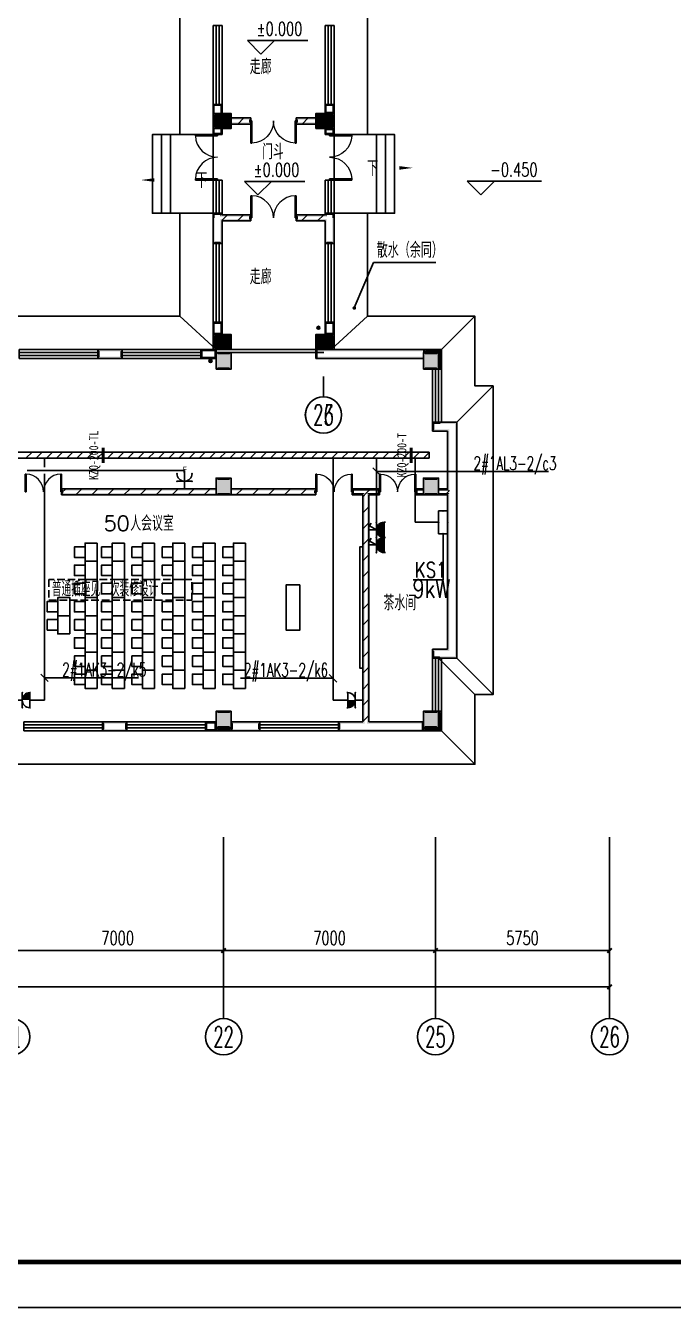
# Model space of a CAD drawing. Extents: x 101023 to 279373, y -114511 to 293844.
# Drawn here: x 220990 to 242388, y 167694 to 210038 of the extents above; entities that cross this region are included whole.
import ezdxf
from ezdxf.enums import TextEntityAlignment as Align

# ---------------------------------------------------------------- set-up
doc = ezdxf.new("R2010")
doc.units = 0
doc.header["$LTSCALE"] = 1000
doc.header["$MEASUREMENT"] = 0
doc.linetypes.add('DASH', pattern=[0.35, 0.25, -0.1])
for name, color, linetype in [('A-FLOR-STRS', 51, 'Continuous'), ('A-WALL-PATT', 252, 'Continuous'), ('AXIS', 3, 'Continuous'), ('AXIS_TEXT', 7, 'Continuous'), ('BTTK', 7, 'Continuous'), ('BZ', 7, 'Continuous'), ('CABLETRAY', 3, 'Continuous'), ('COLUMN', 2, 'Continuous'), ('DIM-照明', 3, 'Continuous'), ('DIM_ELEV', 3, 'Continuous'), ('DIM_LEAD', 3, 'Continuous'), ('DIM_SYMB', 3, 'Continuous'), ('DOTLN', 2, 'DASH'), ('EQUIP-插座', 3, 'Continuous'), ('EQUIP-照明', 3, 'Continuous'), ('EQUIP-箱柜', 3, 'Continuous'), ('PUB_HATCH', 8, 'Continuous'), ('PUB_TEXT', 7, 'Continuous'), ('PUB_TITLE', 7, 'Continuous'), ('PUB_WALL', 2, 'Continuous'), ('STAIR', 2, 'Continuous'), ('TEL_HATCH', 8, 'Continuous'), ('WALL', 2, 'Continuous'), ('WINDOW', 2, 'Continuous'), ('WIRE-照明', 6, 'Continuous'), ('家具', 8, 'Continuous'), ('抗震支吊架', 2, 'Continuous'), ('排水', 153, 'Continuous'), ('看线', 30, 'Continuous')]:
    doc.layers.add(name, color=color, linetype=linetype)
doc.layers.add('D-计算', color=232, linetype='Continuous', plot=False)
doc.styles.add('_TCH_AXIS', font='COMPLEX', dxfattribs={"bigfont": 'GBCBIG'})
doc.styles.add('_TCH_DIM', font='simplex.shx', dxfattribs={"bigfont": 'gbcbig.shx'})
doc.styles.add('_TCH_DIM_T3', font='SIMPLEX', dxfattribs={"width": 0.705882, "bigfont": 'GBCBIG'})
doc.styles.add('_TEL_ATTDEF', font='gbenor', dxfattribs={"bigfont": 'gbcbig'})
doc.styles.add('_TEL_DIM', font='simplex.shx', dxfattribs={"width": 0.8, "height": 3.5, "bigfont": 'gbcbig.shx'})
doc.styles.add('COMPLEX', font='COMPLEX')
doc.styles.add('HZ(TK)', font='geniso.shx', dxfattribs={"width": 0.9, "bigfont": 'hztxt.shx'})
doc.styles.add('kzcad', font='', dxfattribs={"width": 0.8})
doc.styles.get("Standard").update_dxf_attribs({"font": 'simplex.shx', "width": 0.8, "bigfont": 'gbcbig.shx'})
doc.styles.get('kzcad').set_extended_font_data('SimSun')
doc.dimstyles.new('_TCH_ARCH&&150', dxfattribs={"dimtxt": 446.25, "dimasz": 150, "dimexe": 375, "dimexo": 450, "dimgap": 189.375, "dimtad": 1, "dimdec": 0, "dimzin": 0, "dimdsep": 46, "dimtxsty": '_TCH_DIM_T3', "dimblk": 'ARCHTICK', "dimcen": 0.09, "dimclrt": 7, "dimazin": 2, "dimtfac": 1, "dimtdec": 0, "dimtix": 1, "dimtmove": 2, "dimatfit": 3, "dimfxl": 1, "dimtolj": 1, "dimtzin": 0, "dimarcsym": 0})
pattern_1 = [(45, (-908016.57, -754752.9), (-265.16515, 265.16515), [])]

# ---------------------------------------------------------------- blocks, each defined once
blk = doc.blocks.new('vhtemplate_2020年新竖式图框_A0')
at = {"layer": 'PUB_TITLE', "color": 7}
blk.add_lwpolyline([(0, 0), (1189, 0), (1189, 841), (0, 841)], close=True, dxfattribs=at)
at = {"layer": 'PUB_TITLE', "const_width": 1}
blk.add_lwpolyline([(25, 10), (1179, 10), (1179, 831), (25, 831)], close=True, dxfattribs=at)
at = {"layer": 'BTTK', "color": 4, "style": 'HZ(TK)', "width": 0.9}
for tag, p in [('合作单位', (1144, 743.5)), ('建设单位', (1144, 209.5)), ('工程名称', (1144, 176.5)), ('子项名称', (1154, 160)), ('图纸名称', (1144, 141))]:
    blk.add_attdef(tag, text='', height=3.5, dxfattribs=at).set_placement(p, align=Align.MIDDLE_CENTER)
for tag, p in [('注册证书号', (1156.5, 309.01)), ('注册印章号', (1156.5, 301.01)), ('设计号', (1154, 193)), ('图别', (1137.75, 34)), ('图号', (1170.25, 34)), ('版本号', (1137.75, 26)), ('日期', (1170.25, 26))]:
    blk.add_attdef(tag, text='', height=3.5, dxfattribs=at).set_placement(p, align=Align.MIDDLE)
blk = doc.blocks.new('$equip$00002810')
for p, q in [((0.5, 0.5), (-0.5, 0.5)), ((0, 0.5), (0, 0))]:
    blk.add_line(p, q)
blk.add_arc((0, 1), 0.5, 180, 0)
for p in [(-0.5, 1), (0.5, 1), (-0.5, 0.5), (0, 0), (0.5, 0.5)]:
    blk.add_point(p)
at = {"color": 7, "style": '_TEL_DIM'}
blk.add_attdef('$TEXT$', text='', height=0.4, dxfattribs=at).set_placement((0.023, 1.257), align=Align.MIDDLE_CENTER)
at = {"color": 7, "style": '_TEL_DIM', "flags": 1}
for tag in ['A', 'REMARK']:
    blk.add_attdef(tag, text='', height=0.000025, dxfattribs=at).set_placement((0, 0), align=Align.MIDDLE_CENTER)
blk = doc.blocks.new('$equip$00001239')
for p, q in [((-0.5, 1.05), (-0.5, 1)), ((0.5, 1), (-0.5, 1)), ((0.5, 1.05), (0.5, 1)), ((0.5, 0.5), (-0.5, 0.5)), ((0, 0.5), (0, 0))]:
    blk.add_line(p, q)
blk.add_arc((0, 1), 0.5, 180, 0)
for points in [[(0, 0.75), (-0.433, 0.75), (0, 1), (-0.5, 1)], [(0, 0.567), (-0.25, 0.567), (0, 0.75), (-0.433, 0.75)], [(0, 0.5), (0, 0.5), (0, 0.567), (-0.25, 0.567)]]:
    blk.add_solid(points)
at = {"layer": 'EQUIP-照明'}
for p in [(0, 1), (-0.5, 0.5), (0, 0), (0.5, 0.5)]:
    blk.add_point(p, dxfattribs=at)
at = {"layer": 'EQUIP-照明', "flags": 9}
blk.add_attdef('A', (0, 0), '', height=0.00002, dxfattribs=at)
blk = doc.blocks.new('$equip$00001241')
for p, q in [((-0.5, 1), (-0.5, 1.1)), ((-0.5, 1), (0.5, 1)), ((0.5, 1), (0.5, 1.1)), ((-0.5, 0.5), (0.5, 0.5)), ((-0.255, 0.037), (-0.441, 0.158)), ((0, 0.5), (-0.255, 0.037)), ((0, 0.5), (0, 0))]:
    blk.add_line(p, q)
blk.add_arc((0, 0.999), 0.5, 180, 0)
for points in [[(0.433, 0.75), (-0.433, 0.75), (0.5, 1), (-0.5, 1)], [(0.25, 0.567), (-0.25, 0.567), (0.433, 0.75), (-0.433, 0.75)], [(0, 0.5), (0, 0.5), (0.25, 0.567), (-0.25, 0.567)]]:
    blk.add_solid(points)
at = {"layer": 'EQUIP-照明'}
for p in [(0, 1), (-0.5, 0.5), (0, 0), (0.5, 0.5)]:
    blk.add_point(p, dxfattribs=at)
at = {"layer": 'EQUIP-照明', "flags": 9}
blk.add_attdef('A', (0, 0), '', height=0.00002, dxfattribs=at)
blk = doc.blocks.new('$equip$00002928')
for p, q in [((-0.75, 0.6), (-0.75, 0)), ((0.75, 0.6), (-0.75, 0.6)), ((0.75, 0), (0.75, 0.6)), ((-0.75, 0), (0.75, 0))]:
    blk.add_line(p, q)
at = {"const_width": 0.04}
blk.add_lwpolyline([(-0.75, 0.6), (-0.75, 0), (0.75, 0), (0.75, 0.6), (-0.75, 0.6), (-0.75, 0)], dxfattribs=at)
for p in [(-0.75, 0.3), (0, 0.6), (0.75, 0.3), (0, 0)]:
    blk.add_point(p)
at = {"color": 7, "style": '_TEL_DIM', "flags": 1}
for tag in ['A', 'REMARK']:
    blk.add_attdef(tag, text='', height=0.00002, dxfattribs=at).set_placement((0, 0), align=Align.MIDDLE_CENTER)
blk = doc.blocks.new('ng')
at = {"layer": '排水'}
for p, q in [((345991, 781358), (346091, 781358)), ((346041, 781408), (346041, 781308))]:
    blk.add_line(p, q, dxfattribs=at)
blk.add_circle((346041, 781358), 50, dxfattribs=at)
blk = doc.blocks.new('雨水管')
at = {"layer": '排水'}
blk.add_blockref('ng', (682384, -122908), dxfattribs=at)
blk = doc.blocks.new('_AXISO')
blk.add_circle((0, 0), 0.5)
at = {"layer": 'AXIS_TEXT', "style": 'COMPLEX', "width": 1.041667}
blk.add_attdef('A', text='', height=0.56, dxfattribs=at).set_placement((-0.25, -0.28), (0.25, -0.28), align=Align.FIT)
blk = doc.blocks.new('_ArchTick')
at = {"color": 0, "linetype": 'ByBlock', "const_width": 0.4}
blk.add_lwpolyline([(-0.5, -0.5), (0.5, 0.5)], dxfattribs=at)
blk = doc.blocks.new('*D128')
at = {"layer": 'AXIS', "color": 0, "lineweight": -2, "transparency": 16777216}
for p, q in [((926858, 771137), (926858, 766262)), ((1041608, 771137), (1041608, 766262)), ((926858, 766637), (1041608, 766637))]:
    blk.add_line(p, q, dxfattribs=at)
at = {"layer": 'Defpoints', "color": 0, "transparency": 16777216}
for p in [(926858, 771587), (1041608, 771587), (1041608, 766637)]:
    blk.add_point(p, dxfattribs=at)
at = {"layer": 'AXIS', "color": 0, "lineweight": -2, "transparency": 16777216, "xscale": 150, "yscale": 150, "zscale": 150, "rotation": 180}
blk.add_blockref('_ArchTick', (926858, 766637), dxfattribs=at)
at = {"layer": 'AXIS', "color": 0, "lineweight": -2, "transparency": 16777216, "xscale": 150, "yscale": 150, "zscale": 150}
blk.add_blockref('_ArchTick', (1041608, 766637), dxfattribs=at)
at = {"layer": 'AXIS', "color": 7, "transparency": 16777216, "insert": (984233, 767049), "char_height": 446.2, "attachment_point": 5, "style": '_TCH_DIM_T3'}
blk.add_mtext('\\A1;114750', dxfattribs=at)
blk = doc.blocks.new('*D146')
at = {"layer": 'AXIS', "color": 0, "lineweight": -2, "transparency": 16777216}
for p, q in [((1021858, 771137), (1021858, 767462)), ((1028858, 771137), (1028858, 767462)), ((1021858, 767837), (1028858, 767837))]:
    blk.add_line(p, q, dxfattribs=at)
at = {"layer": 'Defpoints', "color": 0, "transparency": 16777216}
for p in [(1021858, 771587), (1028858, 771587), (1028858, 767837)]:
    blk.add_point(p, dxfattribs=at)
at = {"layer": 'AXIS', "color": 0, "lineweight": -2, "transparency": 16777216, "xscale": 150, "yscale": 150, "zscale": 150, "rotation": 180}
blk.add_blockref('_ArchTick', (1021858, 767837), dxfattribs=at)
at = {"layer": 'AXIS', "color": 0, "lineweight": -2, "transparency": 16777216, "xscale": 150, "yscale": 150, "zscale": 150}
blk.add_blockref('_ArchTick', (1028858, 767837), dxfattribs=at)
at = {"layer": 'AXIS', "color": 7, "transparency": 16777216, "insert": (1025358, 768249), "char_height": 446.2, "attachment_point": 5, "style": '_TCH_DIM_T3'}
blk.add_mtext('\\A1;7000', dxfattribs=at)
blk = doc.blocks.new('*D147')
at = {"layer": 'AXIS', "color": 0, "lineweight": -2, "transparency": 16777216}
for p, q in [((1028858, 771137), (1028858, 767462)), ((1035858, 771137), (1035858, 767462)), ((1028858, 767837), (1035858, 767837))]:
    blk.add_line(p, q, dxfattribs=at)
at = {"layer": 'Defpoints', "color": 0, "transparency": 16777216}
for p in [(1028858, 771587), (1035858, 771587), (1035858, 767837)]:
    blk.add_point(p, dxfattribs=at)
at = {"layer": 'AXIS', "color": 0, "lineweight": -2, "transparency": 16777216, "xscale": 150, "yscale": 150, "zscale": 150, "rotation": 180}
blk.add_blockref('_ArchTick', (1028858, 767837), dxfattribs=at)
at = {"layer": 'AXIS', "color": 0, "lineweight": -2, "transparency": 16777216, "xscale": 150, "yscale": 150, "zscale": 150}
blk.add_blockref('_ArchTick', (1035858, 767837), dxfattribs=at)
at = {"layer": 'AXIS', "color": 7, "transparency": 16777216, "insert": (1032358, 768249), "char_height": 446.2, "attachment_point": 5, "style": '_TCH_DIM_T3'}
blk.add_mtext('\\A1;7000', dxfattribs=at)
blk = doc.blocks.new('*D148')
at = {"layer": 'AXIS', "color": 0, "lineweight": -2, "transparency": 16777216}
for p, q in [((1035858, 771137), (1035858, 767462)), ((1041608, 771137), (1041608, 767462)), ((1035858, 767837), (1041608, 767837))]:
    blk.add_line(p, q, dxfattribs=at)
at = {"layer": 'Defpoints', "color": 0, "transparency": 16777216}
for p in [(1035858, 771587), (1041608, 771587), (1041608, 767837)]:
    blk.add_point(p, dxfattribs=at)
at = {"layer": 'AXIS', "color": 0, "lineweight": -2, "transparency": 16777216, "xscale": 150, "yscale": 150, "zscale": 150, "rotation": 180}
blk.add_blockref('_ArchTick', (1035858, 767837), dxfattribs=at)
at = {"layer": 'AXIS', "color": 0, "lineweight": -2, "transparency": 16777216, "xscale": 150, "yscale": 150, "zscale": 150}
blk.add_blockref('_ArchTick', (1041608, 767837), dxfattribs=at)
at = {"layer": 'AXIS', "color": 7, "transparency": 16777216, "insert": (1038733, 768249), "char_height": 446.2, "attachment_point": 5, "style": '_TCH_DIM_T3'}
blk.add_mtext('\\A1;5750', dxfattribs=at)
blk = doc.blocks.new('123')
at = {"layer": '家具'}
for points in [[(574240, 809868), (574240, 809518), (573890, 809518), (573890, 809868)], [(574640, 809993), (574640, 809393), (574240, 809393), (574240, 809993)], [(575140, 809868), (575140, 809518), (574790, 809518), (574790, 809868)], [(575540, 809993), (575540, 809393), (575140, 809393), (575140, 809993)], [(576140, 809868), (576140, 809518), (575790, 809518), (575790, 809868)], [(576540, 809993), (576540, 809393), (576140, 809393), (576140, 809993)], [(577140, 809868), (577140, 809518), (576790, 809518), (576790, 809868)], [(577540, 809993), (577540, 809393), (577140, 809393), (577140, 809993)], [(578140, 809868), (578140, 809518), (577790, 809518), (577790, 809868)], [(578540, 809993), (578540, 809393), (578140, 809393), (578140, 809993)], [(579140, 809868), (579140, 809518), (578790, 809518), (578790, 809868)], [(579540, 809993), (579540, 809393), (579140, 809393), (579140, 809993)], [(583418, 805865), (583418, 809865), (583318, 809865), (583318, 805865)], [(574240, 809268), (574240, 808918), (573890, 808918), (573890, 809268)], [(574640, 809393), (574640, 808793), (574240, 808793), (574240, 809393)], [(575140, 809268), (575140, 808918), (574790, 808918), (574790, 809268)], [(575540, 809393), (575540, 808793), (575140, 808793), (575140, 809393)], [(576140, 809268), (576140, 808918), (575790, 808918), (575790, 809268)], [(576540, 809393), (576540, 808793), (576140, 808793), (576140, 809393)], [(577140, 809268), (577140, 808918), (576790, 808918), (576790, 809268)], [(577540, 809393), (577540, 808793), (577140, 808793), (577140, 809393)], [(578140, 809268), (578140, 808918), (577790, 808918), (577790, 809268)], [(578540, 809393), (578540, 808793), (578140, 808793), (578140, 809393)], [(579140, 809268), (579140, 808918), (578790, 808918), (578790, 809268)], [(579540, 809393), (579540, 808793), (579140, 808793), (579140, 809393)], [(574640, 808193), (574640, 808793), (574240, 808793), (574240, 808193)], [(575540, 808193), (575540, 808793), (575140, 808793), (575140, 808193)], [(576540, 808193), (576540, 808793), (576140, 808793), (576140, 808193)], [(577540, 808193), (577540, 808793), (577140, 808793), (577140, 808193)], [(578540, 808193), (578540, 808793), (578140, 808793), (578140, 808193)], [(579540, 808193), (579540, 808793), (579140, 808793), (579140, 808193)], [(574240, 808318), (574240, 808668), (573890, 808668), (573890, 808318)], [(575140, 808318), (575140, 808668), (574790, 808668), (574790, 808318)], [(576140, 808318), (576140, 808668), (575790, 808668), (575790, 808318)], [(577140, 808318), (577140, 808668), (576790, 808668), (576790, 808318)], [(578140, 808318), (578140, 808668), (577790, 808668), (577790, 808318)], [(579140, 808318), (579140, 808668), (578790, 808668), (578790, 808318)], [(581335, 808615), (580885, 808615), (580885, 807115), (581335, 807115)], [(573340, 807718), (573340, 808068), (572990, 808068), (572990, 807718)], [(573740, 807593), (573740, 808193), (573340, 808193), (573340, 807593)], [(574240, 807718), (574240, 808068), (573890, 808068), (573890, 807718)], [(574640, 807593), (574640, 808193), (574240, 808193), (574240, 807593)], [(575140, 807718), (575140, 808068), (574790, 808068), (574790, 807718)], [(575540, 807593), (575540, 808193), (575140, 808193), (575140, 807593)], [(576140, 807718), (576140, 808068), (575790, 808068), (575790, 807718)], [(576540, 807593), (576540, 808193), (576140, 808193), (576140, 807593)], [(577140, 807718), (577140, 808068), (576790, 808068), (576790, 807718)], [(577540, 807593), (577540, 808193), (577140, 808193), (577140, 807593)], [(578140, 807718), (578140, 808068), (577790, 808068), (577790, 807718)], [(578540, 807593), (578540, 808193), (578140, 808193), (578140, 807593)], [(579140, 807718), (579140, 808068), (578790, 808068), (578790, 807718)], [(579540, 807593), (579540, 808193), (579140, 808193), (579140, 807593)], [(573740, 806993), (573740, 807593), (573340, 807593), (573340, 806993)], [(574640, 806993), (574640, 807593), (574240, 807593), (574240, 806993)], [(575540, 806993), (575540, 807593), (575140, 807593), (575140, 806993)], [(576540, 806993), (576540, 807593), (576140, 807593), (576140, 806993)], [(577540, 806993), (577540, 807593), (577140, 807593), (577140, 806993)], [(578540, 806993), (578540, 807593), (578140, 807593), (578140, 806993)], [(579540, 806993), (579540, 807593), (579140, 807593), (579140, 806993)], [(573340, 807118), (573340, 807468), (572990, 807468), (572990, 807118)], [(574240, 807118), (574240, 807468), (573890, 807468), (573890, 807118)], [(575140, 807118), (575140, 807468), (574790, 807468), (574790, 807118)], [(576140, 807118), (576140, 807468), (575790, 807468), (575790, 807118)], [(577140, 807118), (577140, 807468), (576790, 807468), (576790, 807118)], [(578140, 807118), (578140, 807468), (577790, 807468), (577790, 807118)], [(579140, 807118), (579140, 807468), (578790, 807468), (578790, 807118)], [(574240, 806518), (574240, 806868), (573890, 806868), (573890, 806518)], [(574640, 806393), (574640, 806993), (574240, 806993), (574240, 806393)], [(575140, 806518), (575140, 806868), (574790, 806868), (574790, 806518)], [(575540, 806393), (575540, 806993), (575140, 806993), (575140, 806393)], [(576140, 806518), (576140, 806868), (575790, 806868), (575790, 806518)], [(576540, 806393), (576540, 806993), (576140, 806993), (576140, 806393)], [(577140, 806518), (577140, 806868), (576790, 806868), (576790, 806518)], [(577540, 806393), (577540, 806993), (577140, 806993), (577140, 806393)], [(578140, 806518), (578140, 806868), (577790, 806868), (577790, 806518)], [(578540, 806393), (578540, 806993), (578140, 806993), (578140, 806393)], [(579140, 806518), (579140, 806868), (578790, 806868), (578790, 806518)], [(579540, 806393), (579540, 806993), (579140, 806993), (579140, 806393)], [(574240, 805918), (574240, 806268), (573890, 806268), (573890, 805918)], [(574640, 805793), (574640, 806393), (574240, 806393), (574240, 805793)], [(575140, 805918), (575140, 806268), (574790, 806268), (574790, 805918)], [(575540, 805793), (575540, 806393), (575140, 806393), (575140, 805793)], [(576140, 805918), (576140, 806268), (575790, 806268), (575790, 805918)], [(576540, 805793), (576540, 806393), (576140, 806393), (576140, 805793)], [(577140, 805918), (577140, 806268), (576790, 806268), (576790, 805918)], [(577540, 805793), (577540, 806393), (577140, 806393), (577140, 805793)], [(578140, 805918), (578140, 806268), (577790, 806268), (577790, 805918)], [(578540, 805793), (578540, 806393), (578140, 806393), (578140, 805793)], [(579140, 805918), (579140, 806268), (578790, 806268), (578790, 805918)], [(579540, 805793), (579540, 806393), (579140, 806393), (579140, 805793)], [(574240, 805318), (574240, 805668), (573890, 805668), (573890, 805318)], [(574640, 805193), (574640, 805793), (574240, 805793), (574240, 805193)], [(575140, 805318), (575140, 805668), (574790, 805668), (574790, 805318)], [(575540, 805193), (575540, 805793), (575140, 805793), (575140, 805193)], [(576140, 805318), (576140, 805668), (575790, 805668), (575790, 805318)], [(576540, 805193), (576540, 805793), (576140, 805793), (576140, 805193)], [(577140, 805318), (577140, 805668), (576790, 805668), (576790, 805318)], [(577540, 805193), (577540, 805793), (577140, 805793), (577140, 805193)], [(578140, 805318), (578140, 805668), (577790, 805668), (577790, 805318)], [(578540, 805193), (578540, 805793), (578140, 805793), (578140, 805193)], [(579140, 805318), (579140, 805668), (578790, 805668), (578790, 805318)], [(579540, 805193), (579540, 805793), (579140, 805793), (579140, 805193)]]:
    blk.add_lwpolyline(points, close=True, dxfattribs=at)
blk = doc.blocks.new('$WINLIB2D$00000001')
at = {"color": 0}
for points in [[(-0.5, 0.5), (-0.5, -0.5)], [(-0.5, 0.5), (0.5, 0.5)], [(0.5, -0.5), (0.5, 0.5)], [(0.5, 0.167), (-0.5, 0.167)], [(0.5, -0.167), (-0.5, -0.167)], [(-0.5, -0.5), (0.5, -0.5)]]:
    blk.add_lwpolyline(points, dxfattribs=at)
blk = doc.blocks.new('$DorLib2D$00000002')
for p, q in [((-0.5, 0), (-0.5, 0.4875)), ((-0.475, 0.4875), (-0.5, 0.4875)), ((-0.475, 0), (-0.475, 0.4875)), ((0.475, 0), (0.475, 0.4875)), ((0.475, 0.4875), (0.5, 0.4875)), ((0.5, 0), (0.5, 0.4875)), ((-0.5, 0), (-0.475, 0)), ((0.5, 0), (0.475, 0))]:
    blk.add_line(p, q)
at = {"lineweight": 13}
for centre, start, end in [((-0.4875, 0), 0, 88.53072), ((0.4875, 0), 91.46928, 180)]:
    blk.add_arc(centre, 0.4875, start, end, dxfattribs=at)
blk = doc.blocks.new('_FZH')
blk.add_lwpolyline([(-0.5, -0.5), (0.5, -0.5), (0.5, 0.5), (-0.5, 0.5)], close=True)
at = {"layer": 'PUB_HATCH'}
blk.add_solid([(-0.5, -0.5), (0.5, -0.5), (-0.5, 0.5), (0.5, 0.5)], dxfattribs=at)
blk = doc.blocks.new('ERT')
at = {"layer": 'AXIS'}
for p, q in [((1032158.2, 786805.7), (1032158.2, 786130.2)), ((1028858.2, 771586.5), (1028858.2, 765586.5)), ((1035858.2, 771586.5), (1035858.2, 765586.5)), ((1041608.2, 771586.5), (1041608.2, 765586.5))]:
    blk.add_line(p, q, dxfattribs=at)
ref = blk.add_blockref('_AXISO', (1032158.2, 785530.2), dxfattribs=dict(at, xscale=1200, yscale=1200, zscale=1200))
ref.add_attrib('A', '23', dxfattribs={"layer": 'AXIS_TEXT', "height": 678.82, "style": '_TCH_AXIS', "width": 0.617647}).set_placement((1031818.8, 785190.7), (1032497.6, 785190.7), align=Align.FIT)
ref = blk.add_blockref('_AXISO', (1021858.2, 764986.5), dxfattribs=dict(at, xscale=1200, yscale=1200, zscale=1200))
ref.add_attrib('A', '21', dxfattribs={"layer": 'AXIS_TEXT', "height": 678.82, "style": '_TCH_AXIS', "width": 0.724138}).set_placement((1021518.8, 764647.1), (1022197.6, 764647.1), align=Align.FIT)
ref = blk.add_blockref('_AXISO', (1028858.2, 764986.5), dxfattribs=dict(at, xscale=1200, yscale=1200, zscale=1200))
ref.add_attrib('A', '22', dxfattribs={"layer": 'AXIS_TEXT', "height": 678.82, "style": '_TCH_AXIS', "width": 0.617647}).set_placement((1028518.8, 764647.1), (1029197.6, 764647.1), align=Align.FIT)
ref = blk.add_blockref('_AXISO', (1035858.2, 764986.5), dxfattribs=dict(at, xscale=1200, yscale=1200, zscale=1200))
ref.add_attrib('A', '25', dxfattribs={"layer": 'AXIS_TEXT', "height": 678.82, "style": '_TCH_AXIS', "width": 0.617647}).set_placement((1035518.8, 764647.1), (1036197.6, 764647.1), align=Align.FIT)
ref = blk.add_blockref('_AXISO', (1041608.2, 764986.5), dxfattribs=dict(at, xscale=1200, yscale=1200, zscale=1200))
ref.add_attrib('A', '26', dxfattribs={"layer": 'AXIS_TEXT', "height": 678.82, "style": '_TCH_AXIS', "width": 0.617647}).set_placement((1041268.8, 764647.1), (1041947.6, 764647.1), align=Align.FIT)
for p1, p2, distance, picture, middle in [((926858.2, 771586.5), (1041608.2, 771586.5), -4950, '*D128', (984233.2, 767049)), ((1021858.2, 771586.5), (1028858.2, 771586.5), -3750, '*D146', (1025358.2, 768249)), ((1028858.2, 771586.5), (1035858.2, 771586.5), -3750, '*D147', (1032358.2, 768249)), ((1035858.2, 771586.5), (1041608.2, 771586.5), -3750, '*D148', (1038733.2, 768249))]:
    dim = blk.add_aligned_dim(p1=p1, p2=p2, distance=distance, dimstyle='_TCH_ARCH&&150', dxfattribs=at)
    dim.commit()
    dim.dimension.update_dxf_attribs({"geometry": picture, "text_midpoint": middle})
blk = doc.blocks.new('A$C40CE5D7B')
at = {"layer": 'A-WALL-PATT'}
h = blk.add_hatch(dxfattribs=at)
h.set_pattern_fill('普通砖', color=256, scale=150, style=0)
h.set_pattern_definition(pattern_1)
h.paths.add_polyline_path([(111450, 40320), (111450, 40120), (112100, 40120), (112100, 40320)])
h = blk.add_hatch(dxfattribs=at)
h.set_pattern_fill('普通砖', color=256, scale=150, style=0)
h.set_pattern_definition(pattern_1)
h.paths.add_polyline_path([(114250, 40120), (114250, 40320), (113600, 40320), (113600, 40120)])
h = blk.add_hatch(dxfattribs=at)
h.set_pattern_fill('普通砖', color=256, scale=150, style=0)
h.set_pattern_definition(pattern_1)
h.paths.add_polyline_path([(111050, 37020), (111150, 36920), (112100, 36920), (112100, 37120), (111150, 37120)])
h = blk.add_hatch(dxfattribs=at)
h.set_pattern_fill('普通砖', color=256, scale=150, style=0)
h.set_pattern_definition(pattern_1)
h.paths.add_polyline_path([(114650, 37020), (114550, 37120), (113600, 37120), (113600, 36920), (114550, 36920)])
h = blk.add_hatch(dxfattribs=at)
h.set_pattern_fill('普通砖', color=256, scale=150, style=0)
h.set_pattern_definition(pattern_1)
h.paths.add_polyline_path([(110950, 27870), (110950, 28070), (105850, 28070), (105850, 27870)])
h = blk.add_hatch(dxfattribs=at)
h.set_pattern_fill('普通砖', color=256, scale=150, style=0)
h.set_pattern_definition(pattern_1)
h.paths.add_polyline_path([(111450, 28070), (111450, 27870), (114250, 27870), (114250, 28070)])
h = blk.add_hatch(dxfattribs=at)
h.set_pattern_fill('普通砖', color=256, scale=150, style=0)
h.set_pattern_definition(pattern_1)
h.paths.add_polyline_path([(115900, 27937), (115900, 28070), (115450, 28070), (115450, 27870), (115800, 27870), (115860, 27930)])
h = blk.add_hatch(dxfattribs=at)
h.set_pattern_fill('普通砖', color=256, scale=150, style=0)
h.set_pattern_definition(pattern_1)
h.paths.add_polyline_path([(115940, 27930), (116000, 27870), (116350, 27870), (116350, 28070), (115900, 28070), (115900, 27937)])
h = blk.add_hatch(dxfattribs=at)
h.set_pattern_fill('普通砖', color=256, scale=150, style=0)
h.set_pattern_definition(pattern_1)
h.paths.add_polyline_path([(117800, 27870), (117800, 28070), (117550, 28070), (117550, 27870)])
h = blk.add_hatch(dxfattribs=at)
h.set_pattern_fill('普通砖', color=256, scale=150, style=0)
h.set_pattern_definition(pattern_1)
h.paths.add_polyline_path([(118300, 28070), (118300, 27870), (118600, 27870), (118700, 27970), (118600, 28070)])
h = blk.add_hatch(dxfattribs=at)
h.set_pattern_fill('普通砖', color=256, scale=150, style=0)
h.set_pattern_definition(pattern_1)
h.paths.add_polyline_path([(115900, 27937), (115860, 27930), (115800, 27870), (115800, 20370), (115900, 20270), (116000, 20370), (116000, 27870), (115940, 27930)])
at = {"layer": 'PUB_WALL'}
for points in [[(111150, 40770), (110850, 40770), (110910, 40710), (111090, 40710)], [(110850, 40770), (110850, 40470), (110910, 40470), (110910, 40710)], [(111150, 40470), (111150, 40770), (111090, 40710), (111090, 40470)], [(114850, 40770), (114550, 40770), (114610, 40710), (114790, 40710)], [(114550, 40770), (114550, 40470), (114610, 40530), (114610, 40710)], [(114850, 40470), (114850, 40770), (114790, 40710), (114790, 40530)], [(111450, 40470), (110950, 40470), (111010, 40410), (111390, 40410)], [(110950, 40470), (110950, 39970), (111010, 40030), (111010, 40410)], [(111450, 39970), (111450, 40470), (111390, 40410), (111390, 40030)], [(111450, 40320), (111450, 40260), (112040, 40260), (112100, 40320)], [(112100, 40120), (112100, 40320), (112040, 40260), (112040, 40180)], [(114250, 40260), (114250, 40320), (113600, 40320), (113660, 40260)], [(113600, 40320), (113600, 40120), (113660, 40180), (113660, 40260)], [(114750, 40470), (114250, 40470), (114310, 40410), (114690, 40410)], [(114250, 40470), (114250, 39970), (114310, 40030), (114310, 40410)], [(114550, 40470), (114850, 40470), (114790, 40530), (114610, 40530)], [(114750, 39970), (114750, 40470), (114690, 40410), (114690, 40030)], [(110850, 39970), (110850, 39770), (110910, 39830), (110910, 39970)], [(110850, 39770), (111150, 39770), (111090, 39830), (110910, 39830)], [(110950, 39970), (111450, 39970), (111390, 40030), (111010, 40030)], [(111150, 39770), (111150, 39970), (111090, 39970), (111090, 39830)], [(111450, 40180), (111450, 40120), (112100, 40120), (112040, 40180)], [(114250, 40120), (114250, 40180), (113660, 40180), (113600, 40120)], [(114250, 39970), (114750, 39970), (114690, 40030), (114310, 40030)], [(114550, 39970), (114550, 39770), (114610, 39830), (114610, 39910)], [(114850, 39970), (114550, 39970), (114610, 39910), (114790, 39910)], [(114550, 39770), (114850, 39770), (114790, 39830), (114610, 39830)], [(114850, 39770), (114850, 39970), (114790, 39910), (114790, 39830)], [(111150, 37170), (110850, 37170), (110910, 37110), (111090, 37110)], [(110850, 37170), (110850, 37020), (110910, 37020), (110910, 37110)], [(110850, 37020), (110850, 36170), (110910, 36230), (110910, 37020)], [(111150, 37120), (111150, 37170), (111090, 37110), (111090, 37060)], [(112100, 37120), (111150, 37120), (111090, 37060), (112040, 37060)], [(111150, 36920), (112100, 36920), (112040, 36980), (111090, 36980)], [(111150, 36170), (111150, 36920), (111090, 36980), (111090, 36230)], [(112100, 36920), (112100, 37120), (112040, 37060), (112040, 36980)], [(114550, 37120), (113600, 37120), (113660, 37060), (114610, 37060)], [(113600, 37120), (113600, 36920), (113660, 36980), (113660, 37060)], [(113600, 36920), (114550, 36920), (114610, 36980), (113660, 36980)], [(114850, 37170), (114550, 37170), (114610, 37110), (114790, 37110)], [(114550, 37170), (114550, 37120), (114610, 37060), (114610, 37110)], [(114550, 36920), (114550, 36170), (114610, 36230), (114610, 36980)], [(114850, 37020), (114850, 37170), (114790, 37110), (114790, 37020)], [(114850, 36170), (114850, 37020), (114790, 37020), (114790, 36230)], [(110850, 36170), (111150, 36170), (111090, 36230), (110910, 36230)], [(114550, 36170), (114850, 36170), (114790, 36230), (114610, 36230)], [(111150, 33570), (110850, 33570), (110910, 33510), (111090, 33510)], [(110850, 33570), (110850, 33170), (110910, 33230), (110910, 33510)], [(111150, 33170), (111150, 33570), (111090, 33510), (111090, 33230)], [(114850, 33570), (114550, 33570), (114610, 33510), (114790, 33510)], [(114550, 33570), (114550, 33170), (114610, 33230), (114610, 33510)], [(114850, 33170), (114850, 33570), (114790, 33510), (114790, 33230)], [(110850, 33170), (111150, 33170), (111090, 33230), (110910, 33230)], [(111450, 33170), (110950, 33170), (111010, 33110), (111390, 33110)], [(110950, 33170), (110950, 32670), (111010, 32730), (111010, 33110)], [(111450, 32670), (111450, 33170), (111390, 33110), (111390, 32730)], [(114750, 33170), (114250, 33170), (114310, 33110), (114690, 33110)], [(114250, 33170), (114250, 32670), (114310, 32730), (114310, 33110)], [(114550, 33170), (114850, 33170), (114790, 33230), (114610, 33230)], [(114750, 32670), (114750, 33170), (114690, 33110), (114690, 32730)], [(107850, 32670), (107050, 32670), (107110, 32610), (107790, 32610)], [(107050, 32670), (107050, 32370), (107110, 32430), (107110, 32610)], [(107850, 32370), (107850, 32670), (107790, 32610), (107790, 32430)], [(110950, 32670), (110450, 32670), (110510, 32610), (110890, 32610)], [(110450, 32670), (110450, 32370), (110510, 32430), (110510, 32610)], [(110950, 32370), (110950, 32570), (110950, 32570), (110950, 32670), (110890, 32610), (110890, 32430)], [(110950, 32670), (111450, 32670), (111390, 32730), (111010, 32730)], [(114250, 32670), (114750, 32670), (114690, 32730), (114310, 32730)], [(114250, 32670), (114250, 32610), (117850, 32610), (117850, 32670)], [(114250, 32670), (114250, 32370), (114310, 32370), (114310, 32670)], [(117800, 32370), (117800, 32570), (117850, 32570), (117850, 32670), (117790, 32670), (117790, 32370)], [(107050, 32370), (107850, 32370), (107790, 32430), (107110, 32430)], [(110950, 32370), (110950, 32370), (110890, 32430), (110510, 32430), (110450, 32370)], [(111450, 32570), (110950, 32570), (111010, 32510), (111390, 32510)], [(110950, 32570), (110950, 32020), (111010, 32080), (111010, 32510)], [(111450, 32020), (111450, 32570), (111390, 32510), (111390, 32080)], [(117800, 32370), (117800, 32430), (114250, 32430), (114250, 32370)], [(118300, 32570), (117800, 32570), (117860, 32510), (118240, 32510)], [(117800, 32570), (117800, 32020), (117860, 32080), (117860, 32510)], [(118300, 32020), (118300, 32570), (118240, 32510), (118240, 32080)], [(110950, 32020), (111450, 32020), (111390, 32080), (111010, 32080)], [(117800, 32020), (118300, 32020), (118240, 32080), (117860, 32080)], [(118300, 32020), (118100, 32020), (118100, 32020)], [(118300, 32080), (118300, 32020), (118400, 32020), (118400, 32080)], [(118400, 30270), (118100, 30270), (118160, 30210), (118340, 30210)], [(118100, 30270), (118100, 29970), (118160, 30030), (118160, 30210)], [(118400, 30270), (118900, 30270), (118840, 30210), (118340, 30210)], [(118900, 30270), (118900, 27970), (118840, 27970), (118840, 30210)], [(118100, 29970), (118600, 29970), (118660, 30030), (118160, 30030)], [(118600, 29970), (118600, 28070), (118660, 28010), (118660, 30030)], [(111450, 28420), (110950, 28420), (111010, 28360), (111390, 28360)], [(110950, 28420), (110950, 27870), (111010, 27930), (111010, 28360)], [(111450, 27870), (111450, 28420), (111390, 28360), (111390, 27930)], [(118300, 28420), (117800, 28420), (117860, 28360), (118240, 28360)], [(117800, 28420), (117800, 27870), (117860, 27930), (117860, 28360)], [(118300, 27870), (118300, 28420), (118240, 28360), (118240, 27930)], [(110950, 28010), (110950, 28070), (105850, 28070), (105910, 28010)], [(105850, 28070), (105850, 27870), (105910, 27930), (105910, 28010)], [(111450, 28070), (111450, 28010), (114190, 28010), (114250, 28070)], [(114250, 27870), (114250, 28070), (114190, 28010), (114190, 27930)], [(115900, 28070), (115450, 28070), (115510, 28010), (115900, 28010)], [(115450, 28070), (115450, 27870), (115510, 27930), (115510, 28010)], [(116350, 28070), (115900, 28070), (115900, 28010), (116290, 28010)], [(116350, 27870), (116350, 28070), (116290, 28010), (116290, 27930)], [(117800, 28010), (117800, 28070), (117550, 28070), (117610, 28010)], [(117550, 28070), (117550, 27870), (117610, 27930), (117610, 28010)], [(118300, 28070), (118300, 28010), (118660, 28010), (118600, 28070)], [(118900, 27970), (118900, 22470), (118840, 22530), (118840, 27970)], [(110950, 27870), (110950, 27930), (105910, 27930), (105850, 27870)], [(110950, 27870), (111450, 27870), (111390, 27930), (111010, 27930)], [(111450, 27930), (111450, 27870), (114250, 27870), (114190, 27930)], [(115450, 27870), (115800, 27870), (115860, 27930), (115510, 27930)], [(115800, 27870), (115800, 20370), (115860, 20310), (115860, 27930)], [(116000, 27870), (116000, 20370), (115940, 20310), (115940, 27930)], [(116000, 27870), (116350, 27870), (116290, 27930), (115940, 27930)], [(117800, 27870), (117800, 27930), (117610, 27930), (117550, 27870)], [(117800, 27870), (118300, 27870), (118240, 27930), (117860, 27930)], [(118300, 27930), (118300, 27870), (118600, 27870), (118660, 27930)], [(118600, 27870), (118600, 22770), (118660, 22710), (118660, 27930)], [(118100, 22770), (118100, 22470), (118160, 22530), (118160, 22710)], [(118600, 22770), (118100, 22770), (118160, 22710), (118660, 22710)], [(118100, 22470), (118400, 22470), (118340, 22530), (118160, 22530)], [(118900, 22470), (118400, 22470), (118340, 22530), (118840, 22530)], [(108000, 20370), (107200, 20370), (107260, 20310), (107940, 20310)], [(107200, 20370), (107200, 20070), (107260, 20130), (107260, 20310)], [(108000, 20070), (108000, 20370), (107940, 20310), (107940, 20130)], [(110950, 20370), (110600, 20370), (110660, 20310), (110890, 20310)], [(110600, 20370), (110600, 20070), (110660, 20130), (110660, 20310)], [(110950, 20070), (110950, 20370), (110890, 20310), (110890, 20130)], [(111450, 20720), (110950, 20720), (111010, 20660), (111390, 20660)], [(110950, 20720), (110950, 20170), (111010, 20230), (111010, 20660)], [(111450, 20170), (111450, 20720), (111390, 20660), (111390, 20230)], [(112400, 20370), (111450, 20370), (111510, 20310), (112340, 20310)], [(111450, 20370), (111450, 20070), (111510, 20130), (111510, 20310)], [(112400, 20070), (112400, 20370), (112340, 20310), (112340, 20130)], [(115800, 20370), (115000, 20370), (115060, 20310), (115860, 20310)], [(115000, 20370), (115000, 20070), (115060, 20130), (115060, 20310)], [(117800, 20310), (117800, 20370), (116000, 20370), (115940, 20310)], [(117800, 20170), (117800, 20370), (117740, 20370), (117740, 20070), (117800, 20070)], [(118300, 20720), (117800, 20720), (117860, 20660), (118240, 20660)], [(117800, 20720), (117800, 20170), (117860, 20230), (117860, 20660)], [(118300, 20170), (118300, 20720), (118240, 20660), (118240, 20230)], [(107200, 20070), (108000, 20070), (107940, 20130), (107260, 20130)], [(110600, 20070), (110950, 20070), (110890, 20130), (110660, 20130)], [(110950, 20170), (111450, 20170), (111390, 20230), (111010, 20230)], [(111450, 20070), (112400, 20070), (112340, 20130), (111510, 20130)], [(115000, 20070), (115900, 20070), (115900, 20130), (115060, 20130)], [(117800, 20070), (117800, 20130), (115900, 20130), (115900, 20070)], [(117800, 20170), (118300, 20170), (118240, 20230), (117860, 20230)]]:
    blk.add_hatch(color=256, dxfattribs=at).paths.add_polyline_path(points)
for points in [[(110950, 40470), (110850, 40470), (110850, 39970), (110950, 39970)], [(110950, 40420), (110900, 40420), (110900, 40020), (110950, 40020)], [(114750, 40470), (114850, 40470), (114850, 39970), (114750, 39970)], [(114750, 40420), (114800, 40420), (114800, 40020), (114750, 40020)], [(110850, 39770), (109450, 39770), (109450, 37170), (110850, 37170)], [(114850, 39770), (116250, 39770), (116250, 37170), (114850, 37170)], [(110950, 33170), (110850, 33170), (110850, 32670), (110950, 32670)], [(110950, 33120), (110900, 33120), (110900, 32720), (110950, 32720)], [(114750, 33170), (114850, 33170), (114850, 32670), (114750, 32670)], [(114750, 33120), (114800, 33120), (114800, 32720), (114750, 32720)], [(117850, 32570), (117850, 32670), (118400, 32670), (118400, 32020), (118300, 32020)], [(117900, 32570), (117900, 32620), (118350, 32620), (118350, 32070), (118300, 32070)], [(118300, 20720), (118400, 20720), (118400, 20070), (117800, 20070), (117800, 20170)], [(118300, 20670), (118350, 20670), (118350, 20120), (117850, 20120), (117850, 20170)], [(110950, 20170), (110950, 20070), (111450, 20070), (111450, 20170)], [(111000, 20170), (111000, 20120), (111400, 20120), (111400, 20170)]]:
    blk.add_lwpolyline(points)
at = {"layer": 'A-FLOR-STRS'}
for p, q in [((109150, 37170), (109150, 39770)), ((109450, 37170), (109450, 39770)), ((116250, 37170), (116250, 39770)), ((116550, 37170), (116550, 39770))]:
    blk.add_line(p, q, dxfattribs=at)
for points in [[(110950, 37170), (108850, 37170), (108850, 39770), (110950, 39770)], [(114750, 37170), (116850, 37170), (116850, 39770), (114750, 39770)]]:
    blk.add_lwpolyline(points, dxfattribs=at)
at = {"layer": 'AXIS'}
blk.add_line((114500, 31784), (114500, 31108), dxfattribs=at)
at = {"layer": 'DIM_ELEV'}
for p, q in [((112435, 42433), (111985, 42883)), ((111985, 42883), (113986, 42883)), ((112435, 42433), (112885, 42883)), ((112336, 37775), (111886, 38225)), ((111886, 38225), (113886, 38225)), ((112336, 37775), (112786, 38225)), ((119701, 37781), (119251, 38231)), ((119251, 38231), (121702, 38231)), ((119701, 37781), (120151, 38231))]:
    blk.add_line(p, q, dxfattribs=at)
at = {"layer": 'DIM_LEAD'}
for p, q in [((115517, 34042), (116147, 35544)), ((116147, 35544), (118211, 35544))]:
    blk.add_line(p, q, dxfattribs=at)
at = {"layer": 'DIM_LEAD', "const_width": 60}
blk.add_lwpolyline([(115506, 34014, 1), (115529, 34070, 1)], format="xyb", close=True, dxfattribs=at)
at = {"layer": 'DIM_SYMB'}
for points in [[(116382, 38670, 0, 0, 0), (117451, 38670, 0, 120, 0), (117001, 38670, 0, 0, 0)], [(110134, 38270, 0, 0, 0), (108466, 38270, 0, 120, 0), (108916, 38270, 0, 0, 0)]]:
    blk.add_lwpolyline(points, format="xyseb", dxfattribs=at)
at = {"layer": 'WALL'}
for p, q in [((111150, 40770), (110850, 40770)), ((110850, 40770), (110850, 40470)), ((111150, 40470), (111150, 40770)), ((114850, 40770), (114550, 40770)), ((114550, 40770), (114550, 40470)), ((114850, 40470), (114850, 40770)), ((112100, 40320), (111450, 40320)), ((112100, 40120), (112100, 40320)), ((114250, 40320), (113600, 40320)), ((113600, 40320), (113600, 40120)), ((114550, 40470), (114850, 40470)), ((110850, 39970), (110850, 39770)), ((111150, 39770), (111150, 39970)), ((111450, 40120), (112100, 40120)), ((113600, 40120), (114250, 40120)), ((114550, 39970), (114550, 39770)), ((114850, 39970), (114550, 39970)), ((114850, 39770), (114850, 39970)), ((110850, 39770), (111150, 39770)), ((114550, 39770), (114850, 39770)), ((111150, 37170), (110850, 37170)), ((110850, 37170), (110850, 37020)), ((110850, 37020), (110850, 36170)), ((111150, 37120), (111150, 37170)), ((112100, 37120), (111150, 37120)), ((111150, 36920), (112100, 36920)), ((111150, 36170), (111150, 36920)), ((112100, 36920), (112100, 37120)), ((114550, 37120), (113600, 37120)), ((113600, 37120), (113600, 36920)), ((113600, 36920), (114550, 36920)), ((114850, 37170), (114550, 37170)), ((114550, 37170), (114550, 37120)), ((114550, 36920), (114550, 36170)), ((114850, 37020), (114850, 37170)), ((114850, 36170), (114850, 37020)), ((110850, 36170), (111150, 36170)), ((114550, 36170), (114850, 36170)), ((111150, 33570), (110850, 33570)), ((110850, 33570), (110850, 33170)), ((111150, 33170), (111150, 33570)), ((114850, 33570), (114550, 33570)), ((114550, 33570), (114550, 33170)), ((114850, 33170), (114850, 33570)), ((110850, 33170), (110950, 33170)), ((114550, 33170), (114850, 33170)), ((107850, 32670), (107050, 32670)), ((107050, 32670), (107050, 32370)), ((107850, 32370), (107850, 32670)), ((110950, 32670), (110450, 32670)), ((110450, 32670), (110450, 32370)), ((110950, 32570), (110950, 32670)), ((114250, 32670), (117850, 32670)), ((114250, 32670), (114250, 32370)), ((117850, 32670), (117850, 32570)), ((107050, 32370), (107850, 32370)), ((110450, 32370), (110950, 32370)), ((114250, 32370), (117800, 32370)), ((118300, 32020), (118400, 32020)), ((118400, 30270), (118100, 30270)), ((118100, 30270), (118100, 29970)), ((118400, 30270), (118900, 30270)), ((118900, 30270), (118900, 27970)), ((118100, 29970), (118600, 29970)), ((118600, 29970), (118600, 28070)), ((110950, 28070), (105850, 28070)), ((105850, 28070), (105850, 27870)), ((114250, 28070), (111450, 28070)), ((114250, 27870), (114250, 28070)), ((115900, 28070), (115450, 28070)), ((115450, 28070), (115450, 27870)), ((116350, 28070), (115900, 28070)), ((116350, 27870), (116350, 28070)), ((117800, 28070), (117550, 28070)), ((117550, 28070), (117550, 27870)), ((118600, 28070), (118300, 28070)), ((118900, 27970), (118900, 22470)), ((105850, 27870), (110950, 27870)), ((111450, 27870), (114250, 27870)), ((115450, 27870), (115800, 27870)), ((115800, 27870), (115800, 20370)), ((116000, 27870), (116000, 20370)), ((116000, 27870), (116350, 27870)), ((117550, 27870), (117800, 27870)), ((118600, 27870), (118300, 27870)), ((118600, 27870), (118600, 22770)), ((118100, 22770), (118100, 22470)), ((118600, 22770), (118100, 22770)), ((118100, 22470), (118400, 22470)), ((118900, 22470), (118400, 22470)), ((108000, 20370), (107200, 20370)), ((107200, 20370), (107200, 20070)), ((108000, 20070), (108000, 20370)), ((110950, 20370), (110600, 20370)), ((110600, 20370), (110600, 20070)), ((110950, 20070), (110950, 20370)), ((112400, 20370), (111450, 20370)), ((111450, 20370), (111450, 20070)), ((112400, 20070), (112400, 20370)), ((115800, 20370), (115000, 20370)), ((115000, 20370), (115000, 20070)), ((117800, 20370), (116000, 20370)), ((118100, 20720), (118400, 20720)), ((107200, 20070), (108000, 20070)), ((110600, 20070), (110950, 20070)), ((111450, 20070), (112400, 20070)), ((115000, 20070), (115900, 20070)), ((117800, 20070), (115900, 20070)), ((117800, 20070), (117800, 20170))]:
    blk.add_line(p, q, dxfattribs=at)
at = {"layer": 'WINDOW'}
for p, q in [((110850, 39770), (110850, 38270)), ((114850, 39770), (114850, 38270))]:
    blk.add_line(p, q, dxfattribs=at)
at = {"layer": '排水'}
for p, q in [((109750, 33770), (110950, 32670)), ((115950, 33770), (114750, 32670)), ((119500, 33770), (118300, 32570)), ((120100, 31470), (118900, 30270)), ((119500, 21270), (118300, 22470)), ((120100, 21270), (118900, 22470)), ((119500, 18970), (118300, 20170))]:
    blk.add_line(p, q, dxfattribs=at)
for points in [[(125250, 56420), (125250, 46820), (115950, 46820), (115950, 39770)], [(105700, 46820), (109750, 46820), (109750, 39770)], [(109750, 37170), (109750, 33770), (71550, 33770)], [(115950, 37170), (115950, 33770), (119500, 33770), (119500, 31470), (120100, 31470), (120100, 21270), (119500, 21270), (119500, 18970), (72700, 18970)]]:
    blk.add_lwpolyline(points, dxfattribs=at)
at = {"layer": '看线'}
for p, q in [((111190, 32670), (114510, 32670)), ((114510, 32570), (111190, 32570))]:
    blk.add_line(p, q, dxfattribs=at)
blk.add_blockref('雨水管', (-917658, -626157))
at = {"layer": 'AXIS'}
ref = blk.add_blockref('_AXISO', (114500, 30508), dxfattribs=dict(at, xscale=1200, yscale=1200, zscale=1200))
ref.add_attrib('A', '26', dxfattribs={"layer": 'AXIS_TEXT', "height": 678.8, "style": '_TCH_AXIS', "width": 0.617647}).set_placement((114161, 30169), (114839, 30169), align=Align.FIT)
at = {"layer": 'COLUMN'}
for p, xscale, yscale, zscale in [((111200, 40220), 499.9999996472616, 499.9999998689163, 499.9999998689163), ((118050, 32295), 500.0000002543675, 550.0000000408618, 550.0000000408618)]:
    blk.add_blockref('_FZH', p, dxfattribs=dict(at, xscale=xscale, yscale=yscale, zscale=zscale))
for p, xscale, yscale, zscale, rotation in [((114500, 40220), 500.0000001277076, 499.9999996821862, 499.9999996821862, 1.858291701444849e-08), ((111200, 32920), 499.9999995385297, 500.0000001511071, 500.0000001511071, 7.630601970416214e-09), ((114500, 32920), 499.9999999864958, 500.0000001558801, 500.0000001558801, 1.276658405445067e-08), ((111200, 32295), 499.9999999284046, 550.0000002196757, 550.0000002196757, 359.9999999853124), ((111200, 28145), 499.9062500215368, 550.0000000528526, 550.0000000528526, 359.9999999727942), ((118050, 28145), 500.0000000025611, 550.0000000083819, 550.0000000083819, 2.52797040568513e-08), ((111200, 20445), 500.0000000934815, 550.0000002131565, 550.0000002131565, 359.9999999708382), ((118050, 20445), 499.9999999004649, 550.0000001831213, 550.0000001831213, 2.317195037241001e-08)]:
    blk.add_blockref('_FZH', p, dxfattribs=dict(at, xscale=xscale, yscale=yscale, zscale=zscale, rotation=rotation))
at = {"layer": 'WALL'}
blk.add_blockref('ERT', (-917658, -755022), dxfattribs=at)
at = {"layer": 'WINDOW'}
for name, p, xscale, yscale, zscale, rotation in [('$WINLIB2D$00000001', (111000, 42070), -2600, 300, 2600, 90), ('$WINLIB2D$00000001', (114700, 42070), 2600, 300, 2600, 270), ('$DorLib2D$00000002', (112850, 40220), -1500, 1500, -1500, 180), ('$DorLib2D$00000002', (111000, 39020), 1500, 1500, -1500, 90), ('$DorLib2D$00000002', (114700, 39020), -1500, 1500, -1500, 270), ('$WINLIB2D$00000001', (111000, 37720), -1100, 300, -1100, 270), ('$WINLIB2D$00000001', (114700, 37720), 1100, 300.0000000000001, -1100, 90), ('$WINLIB2D$00000001', (111000, 34870), -2600, 300, 2600, 90), ('$WINLIB2D$00000001', (114700, 34870), 2600, 300, 2600, 270), ('$WINLIB2D$00000001', (105750, 32520), -2600, 300, 2600, 180), ('$WINLIB2D$00000001', (109150, 32520), -2600, 300, 2600, 180), ('$WINLIB2D$00000001', (118250, 31145), -1750, 300, -1750, 270.0028732514069), ('$DorLib2D$00000002', (105250, 27970), 1200, 1200, -1200, 4.751093094170886e-12), ('$DorLib2D$00000002', (114850, 27970), -1200, 1200, 1200, 4.242204345136723e-12), ('$DorLib2D$00000002', (116950, 27970), -1200, 1200, 1200, 6.07420384165971e-12), ('$WINLIB2D$00000001', (118250, 21595), -1750, 300, -1750, 270), ('$WINLIB2D$00000001', (105900, 20220), 2600, 300, -2600, 359.999999999924), ('$WINLIB2D$00000001', (109300, 20220), 2600, 300, -2600, 359.999999999924), ('$WINLIB2D$00000001', (113700, 20220), -2600, 300, -2600, 179.9999999999775)]:
    blk.add_blockref(name, p, dxfattribs=dict(at, xscale=xscale, yscale=yscale, zscale=zscale, rotation=rotation))
at = {"layer": 'WINDOW', "xscale": 1500, "yscale": 1500, "zscale": -1500}
blk.add_blockref('$DorLib2D$00000002', (112850, 37020), dxfattribs=at)
at = {"layer": '家具'}
blk.add_blockref('123', (-467618, -783719), dxfattribs=at)
at = {"layer": '排水'}
blk.add_blockref('ng', (-231707, -747969), dxfattribs=at)
at = {"layer": 'DIM_ELEV', "color": 7, "style": '_TCH_DIM', "width": 0.705882}
for s, p in [('%%P0.000', (112291, 43041)), ('%%P0.000', (112191, 38383)), ('-0.450', (120007, 38388))]:
    blk.add_text(s, height=446.2, dxfattribs=at).set_placement(p)
at = {"layer": 'DIM_LEAD', "color": 7, "style": '_TCH_DIM'}
blk.add_text('散水（余同）', height=506.4, dxfattribs=at).set_placement((116258, 35701))
at = {"layer": 'DIM_SYMB', "color": 7, "style": '_TCH_DIM'}
for p in [(115940, 38407), (110292, 38007)]:
    blk.add_text('下', height=506, dxfattribs=at).set_placement(p)
at = {"layer": 'PUB_TEXT'}
for s, p in [('走廊', (112065, 41764)), ('门斗', (112468, 38955)), ('走廊', (112065, 34823)), ('50', (107240, 26677)), ('人会议室', (108115, 26677)), ('茶水间', (116480, 24054))]:
    blk.add_text(s, height=500, dxfattribs=at).set_placement(p)

msp = doc.modelspace()

# ---------------------------------------------------------------- linework, layer by layer
at = {"layer": 'BZ'}
for p, q in [((234780, 193254), (234780, 191730)), ((234780, 191730), (233788, 191730))]:
    msp.add_line(p, q, dxfattribs=at)
at = {"layer": 'CABLETRAY'}
for p, q in [((182239, 195944), (234325, 195944)), ((234325, 195744), (182239, 195744)), ((234325, 195944), (234325, 195744))]:
    msp.add_line(p, q, dxfattribs=at)
at = {"layer": 'DIM-照明'}
for p, q in [((232703, 195184), (232456, 195432)), ((221738, 188367), (221490, 188614)), ((231269, 188351), (231021, 188599))]:
    msp.add_line(p, q, dxfattribs=at)
for points in [[(232580, 195308), (235673, 195308)], [(235673, 195308), (238268, 195308)], [(221614, 188491), (222086, 188491)], [(222086, 188491), (224714, 188491)], [(230707, 188475), (228089, 188475)], [(231145, 188475), (230707, 188475)]]:
    msp.add_lwpolyline(points, dxfattribs=at)
at = {"layer": 'DOTLN', "linetype": 'DASH'}
msp.add_lwpolyline([(221757, 191052), (226480, 191052), (226480, 191743), (221757, 191743)], close=True, dxfattribs=at)
at = {"layer": 'TEL_HATCH', "linetype": 'Continuous'}
for p, q in [((221001, 195744), (221201, 195944)), ((221338, 195744), (221538, 195944)), ((221675, 195744), (221875, 195944)), ((222011, 195744), (222211, 195944)), ((222348, 195744), (222548, 195944)), ((222685, 195744), (222885, 195944)), ((223022, 195744), (223222, 195944)), ((223358, 195744), (223558, 195944)), ((223695, 195744), (223895, 195944)), ((224032, 195744), (224232, 195944)), ((224369, 195744), (224569, 195944)), ((224706, 195744), (224906, 195944)), ((225042, 195744), (225242, 195944)), ((225379, 195744), (225579, 195944)), ((225716, 195744), (225916, 195944)), ((226053, 195744), (226253, 195944)), ((226389, 195744), (226589, 195944)), ((226726, 195744), (226926, 195944)), ((227063, 195744), (227263, 195944)), ((227400, 195744), (227600, 195944)), ((227736, 195744), (227936, 195944)), ((228073, 195744), (228273, 195944)), ((228410, 195744), (228610, 195944)), ((228747, 195744), (228947, 195944)), ((229083, 195744), (229283, 195944)), ((229420, 195744), (229620, 195944)), ((229757, 195744), (229957, 195944)), ((230094, 195744), (230294, 195944)), ((230430, 195744), (230630, 195944)), ((230767, 195744), (230967, 195944)), ((231104, 195744), (231304, 195944)), ((231441, 195744), (231641, 195944)), ((231777, 195744), (231977, 195944)), ((232114, 195744), (232314, 195944)), ((232451, 195744), (232651, 195944)), ((232788, 195744), (232988, 195944)), ((233125, 195744), (233325, 195944)), ((233461, 195744), (233661, 195944)), ((233798, 195744), (233998, 195944)), ((234135, 195744), (234325, 195935))]:
    msp.add_line(p, q, dxfattribs=at)
at = {"layer": 'WIRE-照明'}
for p, q in [((221614, 195451), (221614, 195744)), ((231145, 187755), (231145, 195744)), ((232580, 193631), (232580, 195744)), ((233862, 193629), (233862, 195744)), ((226240, 195338), (221042, 195338)), ((221614, 187755), (221614, 195226)), ((226240, 194988), (226240, 195338)), ((234630, 193629), (233862, 193629)), ((221130, 187755), (221614, 187755)), ((231630, 187755), (231145, 187755))]:
    msp.add_line(p, q, dxfattribs=at)
at = {"layer": '抗震支吊架', "color": 2, "const_width": 100}
for points in [[(223548, 195594), (223548, 196094)], [(233725, 195594), (233725, 196094)]]:
    msp.add_lwpolyline(points, dxfattribs=at)

# ---------------------------------------------------------------- block references
at = {"layer": 'EQUIP-插座'}
ref = msp.add_blockref('$equip$00002810', (226240, 194738), dxfattribs=dict(at, xscale=500, yscale=500, zscale=500))
ref.add_attrib('$TEXT$', 'F', dxfattribs={"layer": '0', "color": 7, "height": 200, "style": '_TEL_ATTDEF'}).set_placement((226251, 195367), align=Align.MIDDLE_CENTER)
at = {"layer": 'EQUIP-插座', "xscale": 500, "yscale": 500, "zscale": 500}
for name, p, rotation in [('$equip$00001241', (232330, 193381), 270), ('$equip$00001241', (232330, 192881), 270), ('$equip$00001239', (220630, 187755), 269.9999999999997), ('$equip$00001239', (232130, 187755), 90)]:
    msp.add_blockref(name, p, dxfattribs=dict(at, rotation=rotation))
at = {"layer": 'EQUIP-箱柜', "xscale": 500, "yscale": 500, "zscale": 500, "rotation": 89.99999999999999}
msp.add_blockref('$equip$00002928', (234930, 193629), dxfattribs=at)
at = {"layer": 'STAIR'}
msp.add_blockref('A$C40CE5D7B', (116330, 166668), dxfattribs=at)
at = {"layer": 'WALL', "xscale": 150, "yscale": 150, "zscale": 150}
msp.add_blockref('vhtemplate_2020年新竖式图框_A0', (101023, 167694), dxfattribs=at)

# ---------------------------------------------------------------- texts
at = {"layer": 'BZ', "style": '_TEL_DIM', "width": 0.8}
for s, p in [('KS1', (233850, 191808)), ('普通插座见二次装修设计', (221855, 191182))]:
    msp.add_text(s, height=500, dxfattribs=at).set_placement(p)
at = {"layer": 'D-计算', "style": '_TEL_DIM', "width": 0.8}
msp.add_text('9kW', height=600, dxfattribs=at).set_placement((233766, 191138))
at = {"layer": 'DIM-照明', "color": 7, "style": '_TEL_DIM', "width": 0.64}
for s, p in [('2#1AL3-2/c3', (235786, 195358)), ('2#1AK3-2/k5', (222198, 188541)), ('2#1AK3-2/k6', (228202, 188525))]:
    msp.add_text(s, height=450, dxfattribs=at).set_placement(p)
at = {"layer": '抗震支吊架', "color": 2, "style": 'kzcad', "width": 0.8}
for s, p in [('KZQ-200-TL', (223388, 195844)), ('KZQ-200-T', (233565, 195844))]:
    msp.add_text(s, height=300, rotation=89.8854, dxfattribs=at).set_placement(p, align=Align.CENTER)

doc.saveas('drawing.dxf')
